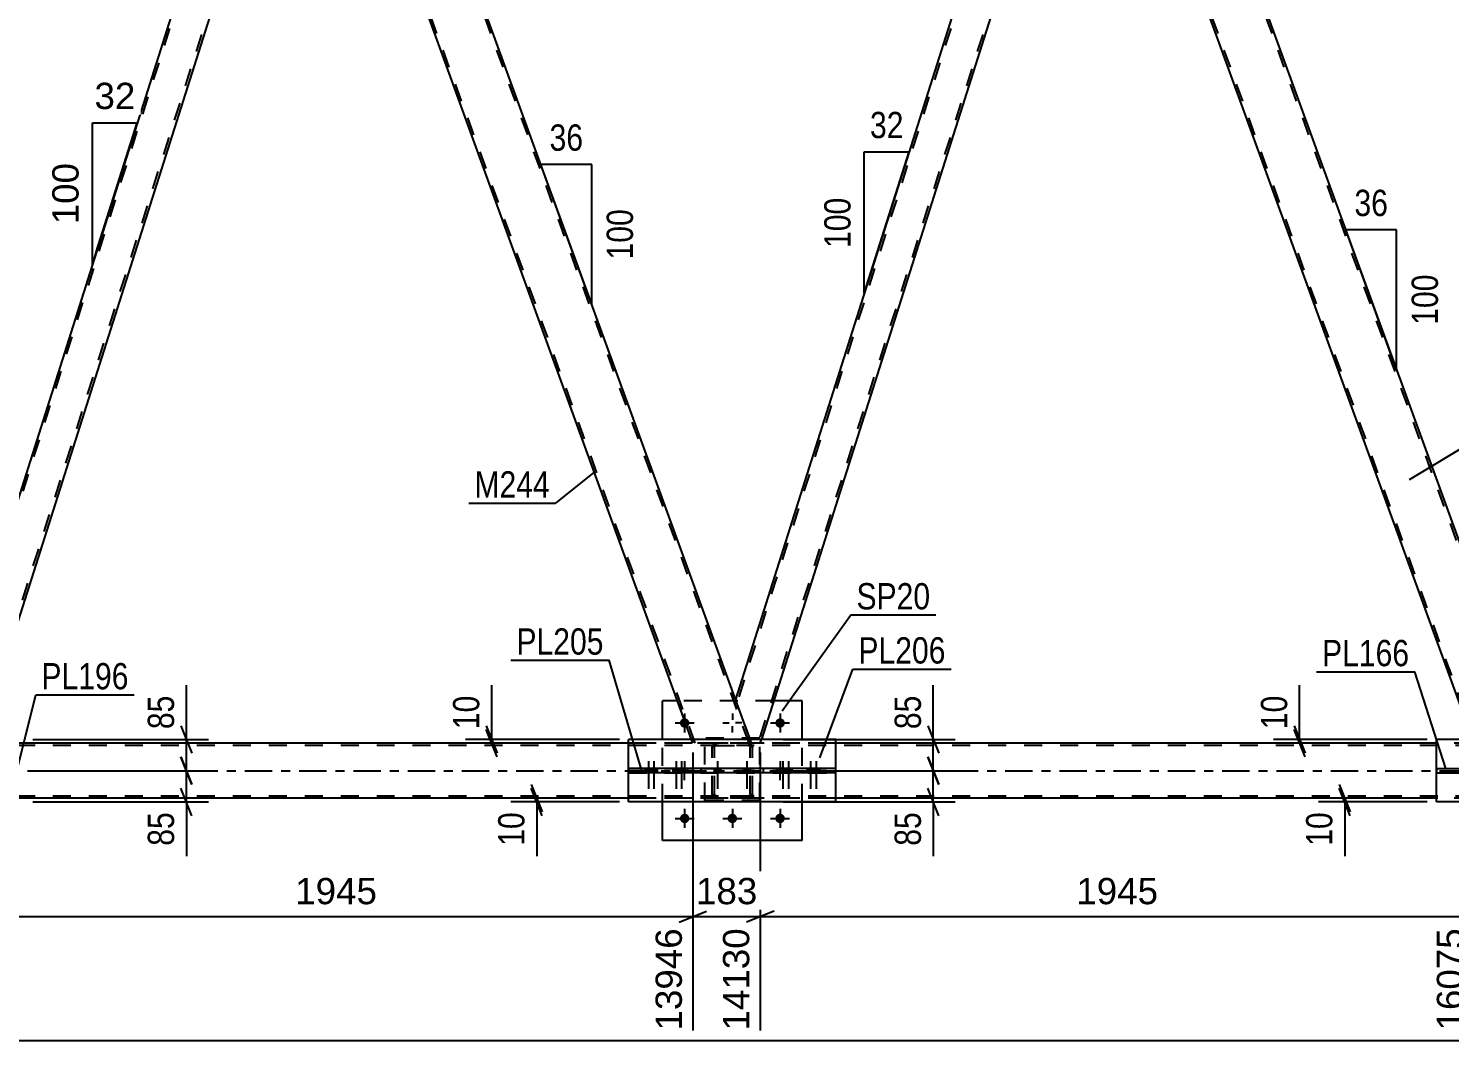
# Model space of a CAD drawing. Header units: millimetres. Extents: x -73 to 768, y -405 to 189.
# Drawn here: x 515.2 to 670.1, y -154.4 to -44.1 of the extents above; entities that cross this region are included whole.
import ezdxf

# ---------------------------------------------------------------- set-up
doc = ezdxf.new("R2010")
doc.units = ezdxf.units.MM
doc.linetypes.add('DXK_LINE_DOT2', pattern=[3.9198, 1.9599, -1.9599])
doc.linetypes.add('DXK_LINE_DOT3', pattern=[5.9187, 2.979, -0.9799, 0.9799, -0.9799])
doc.styles.add('Arial', font='ARIAL.TTF', dxfattribs={"height": 0.2})
doc.styles.add('Arial Narrow', font='ARIALN.TTF', dxfattribs={"height": 0.2})

# ---------------------------------------------------------------- blocks, each defined once
blk = doc.blocks.new('Bolt-122572935-3944 - 3735')
at = {"linetype": 'Continuous'}
for points in [[(590.66, -124.76), (589.94, -124.76), (589.94, -125.24), (590.66, -125.24)], [(590.66, -124.76), (589.94, -124.76), (589.94, -125.24), (590.66, -125.24)], [(593.86, -124.76), (593.14, -124.76), (593.14, -125.24), (593.86, -125.24)], [(593.86, -124.76), (593.14, -124.76), (593.14, -125.24), (593.86, -125.24)]]:
    blk.add_hatch(color=1, dxfattribs=at).paths.add_polyline_path(points)
at = {"color": 1, "linetype": 'Continuous'}
for p, q in [((589.94, -124.76), (589.94, -125.24)), ((589.94, -124.76), (589.94, -125.24)), ((590.3, -123.96), (590.3, -126.96)), ((590.3, -123.96), (590.3, -126.96)), ((590.66, -124.76), (590.66, -125.24)), ((590.66, -124.76), (590.66, -125.24)), ((593.14, -124.76), (593.14, -125.24)), ((593.14, -124.76), (593.14, -125.24)), ((593.5, -123.96), (593.5, -126.96)), ((593.5, -123.96), (593.5, -126.96)), ((593.86, -124.76), (593.86, -125.24)), ((593.86, -124.76), (593.86, -125.24))]:
    blk.add_line(p, q, dxfattribs=at)
blk = doc.blocks.new('Part-122572935-3799 - 3735')
at = {"color": 7, "linetype": 'DXK_LINE_DOT2'}
for p, q in [((594.91, -121.46), (588.91, -121.46)), ((588.91, -128.26), (588.91, -121.46)), ((594.91, -128.26), (594.91, -121.46)), ((594.91, -128.26), (588.91, -128.26))]:
    blk.add_line(p, q, dxfattribs=at)
blk = doc.blocks.new('Part-122572935-3800 - 3735')
at = {"color": 7, "linetype": 'DXK_LINE_DOT2'}
for p, q in [((589.71, -122.48), (589.75, -122.3)), ((589.75, -122.3), (589.71, -122.48)), ((589.97, -122.39), (590.02, -122.31)), ((590.01, -122.04), (590.19, -122)), ((590.19, -122), (590.01, -122.04)), ((590.02, -122.31), (590.1, -122.26)), ((590.1, -122.26), (590.19, -122.24)), ((593.63, -122), (590.19, -122)), ((590.19, -122.24), (593.63, -122.24)), ((593.63, -122), (593.82, -122.04)), ((593.82, -122.04), (593.63, -122)), ((593.63, -122.24), (593.72, -122.26)), ((593.72, -122.26), (593.8, -122.31)), ((593.8, -122.31), (593.85, -122.39)), ((594.07, -122.3), (594.11, -122.48)), ((594.11, -122.48), (594.07, -122.3)), ((589.71, -127.52), (589.71, -122.48)), ((589.95, -122.48), (589.97, -122.39)), ((589.95, -127.52), (589.95, -122.48)), ((593.85, -122.39), (593.87, -122.48)), ((593.87, -127.52), (593.87, -122.48)), ((594.11, -127.52), (594.11, -122.48)), ((589.75, -127.7), (589.71, -127.52)), ((589.71, -127.52), (589.75, -127.7)), ((589.97, -127.61), (589.95, -127.52)), ((590.02, -127.69), (589.97, -127.61)), ((590.19, -128), (590.01, -127.96)), ((590.01, -127.96), (590.19, -128)), ((590.1, -127.74), (590.02, -127.69)), ((590.19, -127.76), (590.1, -127.74)), ((593.63, -127.76), (590.19, -127.76)), ((593.63, -128), (590.19, -128)), ((593.72, -127.74), (593.63, -127.76)), ((593.82, -127.96), (593.63, -128)), ((593.63, -128), (593.82, -127.96)), ((593.8, -127.69), (593.72, -127.74)), ((593.85, -127.61), (593.8, -127.69)), ((593.87, -127.52), (593.85, -127.61)), ((594.11, -127.52), (594.07, -127.7)), ((594.07, -127.7), (594.11, -127.52))]:
    blk.add_line(p, q, dxfattribs=at)
at = {"color": 7, "linetype": 'DXK_LINE_DOT3'}
blk.add_line((591.91, -125), (591.91, -125), dxfattribs=at)
at = {"color": 7, "linetype": 'DXK_LINE_DOT2'}
for centre, start, end in [((590.19, -122.48), 112.5, 157.5), ((590.19, -122.48), 112.5, 157.5), ((593.63, -122.48), 22.5, 67.5), ((593.63, -122.48), 22.5, 67.5), ((590.19, -127.52), 202.5, 247.5), ((590.19, -127.52), 202.5, 247.5), ((593.63, -127.52), 292.5, 337.5), ((593.63, -127.52), 292.5, 337.5)]:
    blk.add_arc(centre, 0.48, start, end, dxfattribs=at)
blk = doc.blocks.new('Bolt-122572935-3903 - 3735')
at = {"linetype": 'Continuous'}
for points in [[(583.12, -124.76), (582.4, -124.76), (582.4, -125.24), (583.12, -125.24)], [(583.72, -124.76), (583, -124.76), (583, -125.24), (583.72, -125.24)], [(586.14, -124.76), (585.42, -124.76), (585.42, -125.24), (586.14, -125.24)], [(586.74, -124.76), (586.02, -124.76), (586.02, -125.24), (586.74, -125.24)]]:
    blk.add_hatch(color=1, dxfattribs=at).paths.add_polyline_path(points)
at = {"color": 1, "linetype": 'Continuous'}
for p, q in [((582.4, -124.76), (582.4, -125.24)), ((582.76, -123.96), (582.76, -126.96)), ((583, -124.76), (583, -125.24)), ((583.12, -124.76), (583.12, -125.24)), ((583.36, -123.96), (583.36, -126.96)), ((583.72, -124.76), (583.72, -125.24)), ((585.42, -124.76), (585.42, -125.24)), ((585.78, -123.96), (585.78, -126.96)), ((586.02, -124.76), (586.02, -125.24)), ((586.14, -124.76), (586.14, -125.24)), ((586.38, -123.96), (586.38, -126.96)), ((586.74, -124.76), (586.74, -125.24))]:
    blk.add_line(p, q, dxfattribs=at)
blk = doc.blocks.new('Part-122572935-3925 - 3735')
at = {"color": 2, "linetype": 'Continuous'}
for p, q in [((668.65, -124.76), (684.3, -124.76)), ((668.65, -124.76), (668.65, -125.24)), ((668.65, -125.24), (684.3, -125.24)), ((675.36, -125.24), (675.36, -124.76)), ((677.73, -124.76), (677.73, -125.24)), ((684.3, -124.76), (684.3, -125.24))]:
    blk.add_line(p, q, dxfattribs=at)
blk = doc.blocks.new('Bolt-122572935-3943 - 3735')
at = {"linetype": 'Continuous'}
for points in [[(597.78, -124.76), (597.06, -124.76), (597.06, -125.24), (597.78, -125.24)], [(598.38, -124.76), (597.66, -124.76), (597.66, -125.24), (598.38, -125.24)], [(600.8, -124.76), (600.08, -124.76), (600.08, -125.24), (600.8, -125.24)], [(601.4, -124.76), (600.68, -124.76), (600.68, -125.24), (601.4, -125.24)]]:
    blk.add_hatch(color=1, dxfattribs=at).paths.add_polyline_path(points)
at = {"color": 1, "linetype": 'Continuous'}
for p, q in [((597.06, -124.76), (597.06, -125.24)), ((597.42, -123.96), (597.42, -126.96)), ((597.66, -124.76), (597.66, -125.24)), ((597.78, -124.76), (597.78, -125.24)), ((598.02, -123.96), (598.02, -126.96)), ((598.38, -124.76), (598.38, -125.24)), ((600.08, -124.76), (600.08, -125.24)), ((600.44, -123.96), (600.44, -126.96)), ((600.68, -124.76), (600.68, -125.24)), ((600.8, -124.76), (600.8, -125.24)), ((601.04, -123.96), (601.04, -126.96)), ((601.4, -124.76), (601.4, -125.24))]:
    blk.add_line(p, q, dxfattribs=at)
blk = doc.blocks.new('Part-122572935-4382 - 3735')
at = {"color": 7, "linetype": 'DXK_LINE_DOT2'}
for p, q in [((550.69, -3), (544.3, -3)), ((544.45, -3.4), (544.3, -3)), ((587.87, -122), (544.56, -3)), ((593.74, -122), (550.43, -3)), ((550.83, -3.4), (550.69, -3)), ((587.61, -122), (587.47, -121.6)), ((594, -122), (587.61, -122)), ((594, -122), (593.85, -121.6))]:
    blk.add_line(p, q, dxfattribs=at)
at = {"color": 2, "linetype": 'Continuous'}
for p, q in [((587.47, -121.6), (544.45, -3.4)), ((593.85, -121.6), (550.83, -3.4))]:
    blk.add_line(p, q, dxfattribs=at)
blk = doc.blocks.new('Bolt-122572935-4391 - 3735')
at = {"linetype": 'Continuous'}
for points in [[(587.23, -119.8, -1), (586.19, -119.8, -1)], [(597.63, -119.8, -1), (596.59, -119.8, -1)], [(587.23, -130.2, -1), (586.19, -130.2, -1)], [(592.43, -130.2, -1), (591.39, -130.2, -1)], [(597.63, -130.2, -1), (596.59, -130.2, -1)]]:
    blk.add_hatch(color=1, dxfattribs=at).paths.add_polyline_path(points)
at = {"color": 1, "linetype": 'Continuous'}
for p, q in [((586.71, -118.76), (586.71, -120.84)), ((591.91, -118.76), (591.91, -119.45)), ((597.11, -118.76), (597.11, -120.84)), ((585.67, -119.8), (587.75, -119.8)), ((590.87, -119.8), (591.56, -119.8)), ((591.91, -120.84), (591.91, -120.15)), ((592.95, -119.8), (592.26, -119.8)), ((596.07, -119.8), (598.15, -119.8)), ((585.67, -125), (586.36, -125)), ((586.71, -123.96), (586.71, -124.65)), ((586.71, -126.04), (586.71, -125.35)), ((587.75, -125), (587.06, -125)), ((596.07, -125), (596.76, -125)), ((597.11, -123.96), (597.11, -124.65)), ((597.11, -126.04), (597.11, -125.35)), ((598.15, -125), (597.46, -125)), ((586.71, -129.16), (586.71, -131.24)), ((591.91, -129.16), (591.91, -131.24)), ((597.11, -129.16), (597.11, -131.24)), ((585.67, -130.2), (587.75, -130.2)), ((590.87, -130.2), (592.95, -130.2)), ((596.07, -130.2), (598.15, -130.2))]:
    blk.add_line(p, q, dxfattribs=at)
blk = doc.blocks.new('Part-122572935-4357 - 3735')
at = {"color": 7, "linetype": 'DXK_LINE_DOT2'}
for p, q in [((635.82, -3), (629.44, -3)), ((629.58, -3.4), (629.44, -3)), ((673, -122), (629.69, -3)), ((678.88, -122), (635.57, -3)), ((635.97, -3.4), (635.82, -3)), ((672.75, -122), (672.6, -121.6)), ((679.13, -122), (672.75, -122)), ((679.13, -122), (678.99, -121.6))]:
    blk.add_line(p, q, dxfattribs=at)
at = {"color": 2, "linetype": 'Continuous'}
for p, q in [((672.6, -121.6), (629.58, -3.4)), ((678.99, -121.6), (635.97, -3.4))]:
    blk.add_line(p, q, dxfattribs=at)
blk = doc.blocks.new('Part-122572935-4026 - 3735')
at = {"color": 2, "linetype": 'Continuous'}
for p, q in [((603.2, -121.6), (580.6, -121.6)), ((580.6, -124.76), (580.6, -121.6)), ((603.2, -124.76), (603.2, -121.6)), ((580.6, -128.4), (580.6, -125.24)), ((603.2, -128.4), (603.2, -125.24)), ((603.2, -128.4), (580.6, -128.4))]:
    blk.add_line(p, q, dxfattribs=at)
at = {"color": 7, "linetype": 'DXK_LINE_DOT2'}
for p, q in [((580.6, -125.24), (580.6, -124.76)), ((603.2, -125.24), (603.2, -124.76))]:
    blk.add_line(p, q, dxfattribs=at)
blk = doc.blocks.new('Part-122572935-4031 - 3735')
at = {"color": 2, "linetype": 'Continuous'}
for p, q in [((603.2, -124.76), (580.6, -124.76)), ((580.6, -124.76), (580.6, -125.24)), ((603.2, -125.24), (580.6, -125.24)), ((587.01, -125.24), (587.01, -124.76)), ((588.5, -125.24), (588.5, -124.76)), ((595.3, -125.24), (595.3, -124.76)), ((596.79, -124.76), (596.79, -125.24)), ((603.2, -125.24), (603.2, -124.76))]:
    blk.add_line(p, q, dxfattribs=at)
at = {"color": 7, "linetype": 'DXK_LINE_DOT2'}
for p, q in [((580.6, -124.76), (603.2, -124.76)), ((580.6, -125.24), (603.2, -125.24))]:
    blk.add_line(p, q, dxfattribs=at)
blk = doc.blocks.new('Part-122572935-4253 - 3735')
at = {"color": 7, "linetype": 'DXK_LINE_DOT2'}
for p, q in [((543.61, -3), (507.26, -117.6)), ((543.35, -3), (543.23, -3.4)), ((544.3, -3), (543.35, -3)), ((544.3, -3), (546.04, -7.77)), ((545.9, -7.4), (509.56, -122)), ((508.87, -122), (507.13, -117.23)), ((509.81, -122), (508.87, -122)), ((509.81, -122), (509.94, -121.6))]:
    blk.add_line(p, q, dxfattribs=at)
at = {"color": 2, "linetype": 'Continuous'}
for p, q in [((543.23, -3.4), (507.13, -117.23)), ((546.04, -7.77), (509.94, -121.6))]:
    blk.add_line(p, q, dxfattribs=at)
blk = doc.blocks.new('Part-122572935-4140 - 3735')
at = {"color": 2, "linetype": 'Continuous'}
for p, q in [((684.3, -121.6), (668.65, -121.6)), ((668.65, -124.76), (668.65, -121.6)), ((684.3, -124.76), (684.3, -121.6)), ((668.65, -128.4), (668.65, -125.24)), ((684.3, -128.4), (684.3, -125.24)), ((684.3, -128.4), (668.65, -128.4))]:
    blk.add_line(p, q, dxfattribs=at)
at = {"color": 7, "linetype": 'DXK_LINE_DOT2'}
for p, q in [((668.65, -125.24), (668.65, -124.76)), ((684.3, -125.24), (684.3, -124.76))]:
    blk.add_line(p, q, dxfattribs=at)
blk = doc.blocks.new('Part-122572935-4212 - 3735')
at = {"color": 7, "linetype": 'DXK_LINE_DOT2'}
for p, q in [((692.3, -122.24), (29.76, -122.24)), ((692.3, -122), (73.17, -122)), ((603.2, -122), (580.6, -122)), ((684.3, -122), (668.65, -122)), ((692.3, -127.76), (29.76, -127.76)), ((692.3, -128), (73.17, -128)), ((603.2, -128), (580.6, -128)), ((684.3, -128), (668.65, -128))]:
    blk.add_line(p, q, dxfattribs=at)
at = {"color": 2, "linetype": 'Continuous'}
for p, q in [((580.6, -122), (514.69, -122)), ((668.65, -122), (603.2, -122)), ((580.6, -128), (514.69, -128)), ((668.65, -128), (603.2, -128))]:
    blk.add_line(p, q, dxfattribs=at)
at = {"color": 7, "linetype": 'DXK_LINE_DOT3'}
blk.add_line((29.76, -125), (692.3, -125), dxfattribs=at)
blk = doc.blocks.new('Part-122572935-4248 - 3735')
at = {"color": 7, "linetype": 'DXK_LINE_DOT2'}
for p, q in [((628.74, -3), (592.4, -117.6)), ((628.49, -3), (628.36, -3.4)), ((629.44, -3), (628.49, -3)), ((629.44, -3), (631.17, -7.77)), ((631.04, -7.4), (594.7, -122)), ((594, -122), (592.26, -117.23)), ((594.95, -122), (594, -122)), ((594.95, -122), (595.08, -121.6))]:
    blk.add_line(p, q, dxfattribs=at)
at = {"color": 2, "linetype": 'Continuous'}
for p, q in [((628.36, -3.4), (592.26, -117.23)), ((631.17, -7.77), (595.08, -121.6))]:
    blk.add_line(p, q, dxfattribs=at)
blk = doc.blocks.new('Part-122572935-4349 - 3735')
at = {"color": 2, "linetype": 'Continuous'}
for p, q in [((584.31, -121.6), (584.31, -117.4)), ((585.94, -117.4), (584.31, -117.4)), ((599.51, -117.4), (596.41, -117.4)), ((599.51, -121.6), (599.51, -117.4)), ((584.31, -132.6), (584.31, -128.4)), ((599.51, -132.6), (599.51, -128.4)), ((599.51, -132.6), (584.31, -132.6))]:
    blk.add_line(p, q, dxfattribs=at)
at = {"color": 7, "linetype": 'DXK_LINE_DOT2'}
for p, q in [((596.41, -117.4), (585.94, -117.4)), ((584.31, -128.4), (584.31, -121.6)), ((599.51, -128.4), (599.51, -121.6))]:
    blk.add_line(p, q, dxfattribs=at)
blk = doc.blocks.new('StraightDimension-122572935-5083 - 3735')
at = {"color": 7, "linetype": 'Continuous'}
blk.add_line((-0.64, -154.41), (705.2, -154.41), dxfattribs=at)
blk = doc.blocks.new('StraightDimension-122572935-4636 - 3735')
at = {"color": 7, "linetype": 'Continuous'}
for p, q in [((594.95, -123), (594.95, -153.31)), ((672.75, -123), (672.75, -153.31)), ((596.45, -140.3), (593.45, -141.5)), ((594.95, -140.9), (672.75, -140.9)), ((671.25, -141.5), (674.25, -140.3))]:
    blk.add_line(p, q, dxfattribs=at)
at = {"color": 0}
blk.add_wipeout([(638.9, -140.15), (638.9, -135.95), (628.8, -135.95), (628.8, -140.15)], dxfattribs=at)
at = {"color": 0, "linetype": 'Continuous'}
blk.add_wipeout([(672.15, -141.6), (667.95, -141.6), (667.95, -153.91), (672.15, -153.91)], dxfattribs=at)
at = {"color": 3, "style": 'Arial'}
blk.add_text('1945', height=2.865, dxfattribs=at).set_placement((629.4, -139.55))
at = {"color": 3, "linetype": 'Continuous', "style": 'Arial'}
blk.add_text('16075', height=2.865, rotation=90.0002, dxfattribs=at).set_placement((671.55, -153.31))
blk = doc.blocks.new('StraightDimension-122572935-21212 - 3735')
at = {"color": 7, "linetype": 'Continuous'}
for p, q in [((658.05, -126.5), (659.25, -129.5)), ((659.25, -129.9), (658.05, -126.9)), ((667.65, -128), (655.8, -128)), ((667.65, -128.4), (655.8, -128.4)), ((658.65, -128.4), (658.65, -128))]:
    blk.add_line(p, q, dxfattribs=at)
at = {"color": 0}
blk.add_wipeout([(657.9, -128.92), (653.7, -128.92), (653.7, -133.78), (657.9, -133.78)], dxfattribs=at)
at = {"color": 7, "linetype": 'Continuous'}
blk.add_line((658.65, -128.4), (658.65, -134.3), dxfattribs=at)
blk.add_line((658.65, -128.4), (658.65, -134.3), dxfattribs=at)
at = {"color": 3, "style": 'Arial Narrow'}
blk.add_text('10', height=2.863, rotation=90.0002, dxfattribs=at).set_placement((657.3, -133.18))
blk = doc.blocks.new('StraightDimension-122572935-4988 - 3735')
at = {"color": 7, "linetype": 'Continuous'}
for p, q in [((652.35, 0), (722.51, 0)), ((720.71, -1.5), (719.51, 1.5)), ((720.11, -125), (720.11, 0)), ((719.51, -123.5), (720.71, -126.5)), ((706.2, -125), (722.51, -125))]:
    blk.add_line(p, q, dxfattribs=at)
at = {"color": 0}
blk.add_wipeout([(719.36, -57.45), (715.16, -57.45), (715.16, -67.55), (719.36, -67.55)], dxfattribs=at)
at = {"color": 3, "style": 'Arial'}
blk.add_text('3125', height=2.865, rotation=90.0002, dxfattribs=at).set_placement((718.76, -66.95))
blk = doc.blocks.new('StraightDimension-122572935-4656 - 3735')
at = {"color": 7, "linetype": 'Continuous'}
for p, q in [((587.61, -123), (587.61, -153.31)), ((594.95, -123), (594.95, -153.31)), ((586.11, -141.5), (589.11, -140.3)), ((587.61, -140.9), (594.95, -140.9)), ((596.45, -140.3), (593.45, -141.5))]:
    blk.add_line(p, q, dxfattribs=at)
at = {"color": 0}
blk.add_wipeout([(595.22, -140.15), (595.22, -135.95), (587.35, -135.95), (587.35, -140.15)], dxfattribs=at)
at = {"color": 0, "linetype": 'Continuous'}
blk.add_wipeout([(594.35, -141.6), (590.15, -141.6), (590.15, -153.91), (594.35, -153.91)], dxfattribs=at)
at = {"color": 3, "style": 'Arial'}
blk.add_text('183', height=2.865, dxfattribs=at).set_placement((587.95, -139.55))
at = {"color": 3, "linetype": 'Continuous', "style": 'Arial'}
blk.add_text('14130', height=2.865, rotation=90.0002, dxfattribs=at).set_placement((593.75, -153.31))
blk = doc.blocks.new('StraightDimension-122572935-5732 - 3735')
at = {"color": 7, "linetype": 'Continuous'}
for p, q in [((650.55, -4), (650.55, -36.81)), ((704.4, -121), (704.4, -31.56)), ((652.05, -33.81), (649.05, -35.01)), ((702.9, -35.01), (705.9, -33.81)), ((650.55, -34.41), (704.4, -34.41))]:
    blk.add_line(p, q, dxfattribs=at)
at = {"color": 0}
blk.add_wipeout([(682.52, -33.66), (682.52, -29.46), (672.43, -29.46), (672.43, -33.66)], dxfattribs=at)
at = {"color": 3, "style": 'Arial'}
blk.add_text('1414', height=2.865, dxfattribs=at).set_placement((673.03, -33.06))
blk = doc.blocks.new('StraightDimension-122572935-21069 - 3735')
at = {"color": 7, "linetype": 'Continuous'}
for p, q in [((531.81, -123.5), (533.01, -126.5)), ((515.69, -125), (534.81, -125)), ((532.41, -128.4), (532.41, -125)), ((533.01, -129.9), (531.81, -126.9)), ((515.69, -128.4), (534.81, -128.4))]:
    blk.add_line(p, q, dxfattribs=at)
at = {"color": 0}
blk.add_wipeout([(531.66, -128.92), (527.46, -128.92), (527.46, -133.78), (531.66, -133.78)], dxfattribs=at)
at = {"color": 7, "linetype": 'Continuous'}
blk.add_line((532.41, -128.4), (532.41, -134.3), dxfattribs=at)
blk.add_line((532.41, -128.4), (532.41, -134.3), dxfattribs=at)
at = {"color": 3, "style": 'Arial Narrow'}
blk.add_text('85', height=2.863, rotation=90.0002, dxfattribs=at).set_placement((531.06, -133.18))
blk = doc.blocks.new('AngleDimension-122572935-21391 - 3735')
at = {"color": 7, "linetype": 'Continuous'}
for p, q in [((659.71, -68.63), (658.77, -66.05)), ((664.31, -66.05), (658.77, -66.05)), ((664.31, -81.27), (658.77, -66.05)), ((664.31, -81.27), (664.31, -66.05))]:
    blk.add_line(p, q, dxfattribs=at)
at = {"color": 0}
for points in [[(663.97, -65.15), (663.97, -60.95), (659.11, -60.95), (659.11, -65.15)], [(669.41, -70.31), (665.21, -70.31), (665.21, -77), (669.41, -77)]]:
    blk.add_wipeout(points, dxfattribs=at)
at = {"color": 3, "style": 'Arial Narrow'}
blk.add_text('36', height=2.863, dxfattribs=at).set_placement((659.71, -64.55))
blk.add_text('100', height=2.863, rotation=90.0002, dxfattribs=at).set_placement((668.81, -76.4))
blk = doc.blocks.new('AngleDimension-122572935-5283 - 3735')
at = {"color": 7, "linetype": 'Continuous'}
for p, q in [((522.16, -54.39), (527.06, -54.39)), ((522.16, -69.83), (527.06, -54.39)), ((522.16, -69.83), (522.16, -54.39)), ((522.59, -68.47), (527.06, -54.39))]:
    blk.add_line(p, q, dxfattribs=at)
at = {"color": 0}
for points in [[(527.43, -53.49), (527.43, -49.29), (521.79, -49.29), (521.79, -53.49)], [(521.26, -58.17), (517.06, -58.17), (517.06, -66.05), (521.26, -66.05)]]:
    blk.add_wipeout(points, dxfattribs=at)
at = {"color": 3, "style": 'Arial'}
blk.add_text('32', height=2.865, dxfattribs=at).set_placement((522.39, -52.89))
blk.add_text('100', height=2.865, rotation=90.0002, dxfattribs=at).set_placement((520.66, -65.45))
blk = doc.blocks.new('StraightDimension-122572935-21214 - 3735')
at = {"color": 7, "linetype": 'Continuous'}
for p, q in [((653.13, -120.1), (654.33, -123.1)), ((654.33, -123.5), (653.13, -120.5)), ((667.65, -121.6), (650.88, -121.6)), ((667.65, -122), (650.88, -122)), ((653.73, -122), (653.73, -121.6))]:
    blk.add_line(p, q, dxfattribs=at)
at = {"color": 0}
blk.add_wipeout([(652.98, -116.21), (648.78, -116.21), (648.78, -121.07), (652.98, -121.07)], dxfattribs=at)
at = {"color": 7, "linetype": 'Continuous'}
blk.add_line((653.73, -121.6), (653.73, -115.69), dxfattribs=at)
blk.add_line((653.73, -121.6), (653.73, -115.69), dxfattribs=at)
at = {"color": 3, "style": 'Arial Narrow'}
blk.add_text('10', height=2.863, rotation=90.0002, dxfattribs=at).set_placement((652.38, -120.47))
blk = doc.blocks.new('StraightDimension-122572935-21144 - 3735')
at = {"color": 7, "linetype": 'Continuous'}
for p, q in [((613.21, -120.1), (614.41, -123.1)), ((597.45, -121.6), (616.21, -121.6)), ((613.81, -125), (613.81, -121.6)), ((614.41, -126.5), (613.21, -123.5)), ((597.45, -125), (616.21, -125))]:
    blk.add_line(p, q, dxfattribs=at)
at = {"color": 0}
blk.add_wipeout([(613.06, -116.21), (608.86, -116.21), (608.86, -121.07), (613.06, -121.07)], dxfattribs=at)
at = {"color": 7, "linetype": 'Continuous'}
blk.add_line((613.81, -121.6), (613.81, -115.69), dxfattribs=at)
blk.add_line((613.81, -121.6), (613.81, -115.69), dxfattribs=at)
at = {"color": 3, "style": 'Arial Narrow'}
blk.add_text('85', height=2.863, rotation=90.0002, dxfattribs=at).set_placement((612.46, -120.47))
blk = doc.blocks.new('StraightDimension-122572935-4675 - 3735')
at = {"color": 7, "linetype": 'Continuous'}
for p, q in [((509.81, -123), (509.81, -153.31)), ((587.61, -123), (587.61, -153.31)), ((511.31, -140.3), (508.31, -141.5)), ((509.81, -140.9), (587.61, -140.9)), ((586.11, -141.5), (589.11, -140.3))]:
    blk.add_line(p, q, dxfattribs=at)
at = {"color": 0}
blk.add_wipeout([(553.76, -140.15), (553.76, -135.95), (543.67, -135.95), (543.67, -140.15)], dxfattribs=at)
at = {"color": 0, "linetype": 'Continuous'}
blk.add_wipeout([(587.01, -141.6), (582.81, -141.6), (582.81, -153.91), (587.01, -153.91)], dxfattribs=at)
at = {"color": 3, "style": 'Arial'}
blk.add_text('1945', height=2.865, dxfattribs=at).set_placement((544.27, -139.55))
at = {"color": 3, "linetype": 'Continuous', "style": 'Arial'}
blk.add_text('13946', height=2.865, rotation=90.0002, dxfattribs=at).set_placement((586.41, -153.31))
blk = doc.blocks.new('AngleDimension-122572935-5721 - 3735')
at = {"color": 7, "linetype": 'Continuous'}
for p, q in [((606.29, -57.56), (611.19, -57.56)), ((606.29, -73), (611.19, -57.56)), ((606.29, -73), (606.29, -57.56)), ((608.28, -66.73), (611.19, -57.56))]:
    blk.add_line(p, q, dxfattribs=at)
at = {"color": 0}
for points in [[(611.16, -56.66), (611.16, -52.46), (606.31, -52.46), (606.31, -56.66)], [(605.39, -61.94), (601.19, -61.94), (601.19, -68.63), (605.39, -68.63)]]:
    blk.add_wipeout(points, dxfattribs=at)
at = {"color": 3, "style": 'Arial Narrow'}
blk.add_text('32', height=2.863, dxfattribs=at).set_placement((606.91, -56.06))
blk.add_text('100', height=2.863, rotation=90.0002, dxfattribs=at).set_placement((604.79, -68.03))
blk = doc.blocks.new('StraightDimension-122572935-21145 - 3735')
at = {"color": 7, "linetype": 'Continuous'}
for p, q in [((570, -126.5), (571.2, -129.5)), ((571.2, -129.9), (570, -126.9)), ((579.6, -128), (567.75, -128)), ((579.6, -128.4), (567.75, -128.4)), ((570.6, -128.4), (570.6, -128))]:
    blk.add_line(p, q, dxfattribs=at)
at = {"color": 0}
blk.add_wipeout([(569.85, -128.92), (565.65, -128.92), (565.65, -133.78), (569.85, -133.78)], dxfattribs=at)
at = {"color": 7, "linetype": 'Continuous'}
blk.add_line((570.6, -128.4), (570.6, -134.3), dxfattribs=at)
blk.add_line((570.6, -128.4), (570.6, -134.3), dxfattribs=at)
at = {"color": 3, "style": 'Arial Narrow'}
blk.add_text('10', height=2.863, rotation=90.0002, dxfattribs=at).set_placement((569.25, -133.18))
blk = doc.blocks.new('StraightDimension-122572935-21071 - 3735')
at = {"color": 7, "linetype": 'Continuous'}
for p, q in [((531.81, -120.1), (533.01, -123.1)), ((515.69, -121.6), (534.81, -121.6)), ((532.41, -125), (532.41, -121.6)), ((533.01, -126.5), (531.81, -123.5)), ((515.69, -125), (534.81, -125))]:
    blk.add_line(p, q, dxfattribs=at)
at = {"color": 0}
blk.add_wipeout([(531.66, -116.21), (527.46, -116.21), (527.46, -121.07), (531.66, -121.07)], dxfattribs=at)
at = {"color": 7, "linetype": 'Continuous'}
blk.add_line((532.41, -121.6), (532.41, -115.69), dxfattribs=at)
blk.add_line((532.41, -121.6), (532.41, -115.69), dxfattribs=at)
at = {"color": 3, "style": 'Arial Narrow'}
blk.add_text('85', height=2.863, rotation=90.0002, dxfattribs=at).set_placement((531.06, -120.47))
blk = doc.blocks.new('StraightDimension-122572935-21142 - 3735')
at = {"color": 7, "linetype": 'Continuous'}
for p, q in [((613.21, -123.5), (614.41, -126.5)), ((597.45, -125), (616.21, -125)), ((613.81, -128.4), (613.81, -125)), ((614.41, -129.9), (613.21, -126.9)), ((597.45, -128.4), (616.21, -128.4))]:
    blk.add_line(p, q, dxfattribs=at)
at = {"color": 0}
blk.add_wipeout([(613.06, -128.92), (608.86, -128.92), (608.86, -133.78), (613.06, -133.78)], dxfattribs=at)
at = {"color": 7, "linetype": 'Continuous'}
blk.add_line((613.81, -128.4), (613.81, -134.3), dxfattribs=at)
blk.add_line((613.81, -128.4), (613.81, -134.3), dxfattribs=at)
at = {"color": 3, "style": 'Arial Narrow'}
blk.add_text('85', height=2.863, rotation=90.0002, dxfattribs=at).set_placement((612.46, -133.18))
blk = doc.blocks.new('StraightDimension-122572935-21147 - 3735')
at = {"color": 7, "linetype": 'Continuous'}
for p, q in [((565.08, -120.1), (566.28, -123.1)), ((566.28, -123.5), (565.08, -120.5)), ((579.6, -121.6), (562.83, -121.6)), ((579.6, -122), (562.83, -122)), ((565.68, -122), (565.68, -121.6))]:
    blk.add_line(p, q, dxfattribs=at)
at = {"color": 0}
blk.add_wipeout([(564.93, -116.21), (560.73, -116.21), (560.73, -121.07), (564.93, -121.07)], dxfattribs=at)
at = {"color": 7, "linetype": 'Continuous'}
blk.add_line((565.68, -121.6), (565.68, -115.69), dxfattribs=at)
blk.add_line((565.68, -121.6), (565.68, -115.69), dxfattribs=at)
at = {"color": 3, "style": 'Arial Narrow'}
blk.add_text('10', height=2.863, rotation=90.0002, dxfattribs=at).set_placement((564.33, -120.47))
blk = doc.blocks.new('AngleDimension-122572935-21377 - 3735')
at = {"color": 7, "linetype": 'Continuous'}
for p, q in [((574.57, -68.63), (571.04, -58.93)), ((576.58, -58.93), (571.04, -58.93)), ((576.58, -74.15), (571.04, -58.93)), ((576.58, -74.15), (576.58, -58.93))]:
    blk.add_line(p, q, dxfattribs=at)
at = {"color": 0}
for points in [[(576.24, -58.03), (576.24, -53.83), (571.39, -53.83), (571.39, -58.03)], [(581.68, -63.2), (577.48, -63.2), (577.48, -69.88), (581.68, -69.88)]]:
    blk.add_wipeout(points, dxfattribs=at)
at = {"color": 3, "style": 'Arial Narrow'}
blk.add_text('36', height=2.863, dxfattribs=at).set_placement((571.99, -57.43))
blk.add_text('100', height=2.863, rotation=90.0002, dxfattribs=at).set_placement((581.08, -69.28))
blk = doc.blocks.new('Mark-122572935-3921 - 3735')
at = {"color": 0}
blk.add_wipeout([(665.69, -113.61), (665.69, -110.61), (656.18, -110.61), (656.18, -113.61)], dxfattribs=at)
blk.add_wipeout([(665.69, -113.61), (665.69, -110.61), (656.18, -110.61), (656.18, -113.61)], dxfattribs=at)
at = {"color": 30, "linetype": 'Continuous'}
for p in [(655.58, -114.21), (669.67, -124.76)]:
    blk.add_line(p, (666.29, -114.21), dxfattribs=at)
at = {"color": 3, "style": 'Arial Narrow'}
blk.add_text('PL166', height=2.863, dxfattribs=at).set_placement((656.18, -113.61))
blk = doc.blocks.new('Mark-122572935-4015 - 3735')
at = {"color": 0}
blk.add_wipeout([(526.11, -116.13), (526.11, -113.13), (516.61, -113.13), (516.61, -116.13)], dxfattribs=at)
blk.add_wipeout([(526.11, -116.13), (526.11, -113.13), (516.61, -113.13), (516.61, -116.13)], dxfattribs=at)
at = {"color": 30, "linetype": 'Continuous'}
for p, q in [((513.88, -125.18), (516.01, -116.73)), ((516.01, -116.73), (526.71, -116.73))]:
    blk.add_line(p, q, dxfattribs=at)
at = {"color": 3, "style": 'Arial Narrow'}
blk.add_text('PL196', height=2.863, dxfattribs=at).set_placement((516.61, -116.13))
blk = doc.blocks.new('Mark-122572935-4022 - 3735')
at = {"color": 0}
blk.add_wipeout([(615.15, -113.32), (615.15, -110.32), (605.65, -110.32), (605.65, -113.32)], dxfattribs=at)
blk.add_wipeout([(615.15, -113.32), (615.15, -110.32), (605.65, -110.32), (605.65, -113.32)], dxfattribs=at)
at = {"color": 30, "linetype": 'Continuous'}
for p, q in [((601.43, -123.6), (605.05, -113.92)), ((605.05, -113.92), (615.75, -113.92))]:
    blk.add_line(p, q, dxfattribs=at)
at = {"color": 3, "style": 'Arial Narrow'}
blk.add_text('PL206', height=2.863, dxfattribs=at).set_placement((605.65, -113.32))
blk = doc.blocks.new('Mark-122572935-4027 - 3735')
at = {"color": 0}
blk.add_wipeout([(577.88, -112.35), (577.88, -109.35), (568.38, -109.35), (568.38, -112.35)], dxfattribs=at)
blk.add_wipeout([(577.88, -112.35), (577.88, -109.35), (568.38, -109.35), (568.38, -112.35)], dxfattribs=at)
at = {"color": 30, "linetype": 'Continuous'}
for p in [(567.78, -112.95), (582.05, -125.03)]:
    blk.add_line(p, (578.48, -112.95), dxfattribs=at)
at = {"color": 3, "style": 'Arial Narrow'}
blk.add_text('PL205', height=2.863, dxfattribs=at).set_placement((568.38, -112.35))
blk = doc.blocks.new('Mark-122572935-4345 - 3735')
at = {"color": 0}
blk.add_wipeout([(613.48, -107.42), (613.48, -104.42), (605.44, -104.42), (605.44, -107.42)], dxfattribs=at)
blk.add_wipeout([(613.48, -107.42), (613.48, -104.42), (605.44, -104.42), (605.44, -107.42)], dxfattribs=at)
at = {"color": 30, "linetype": 'Continuous'}
for p, q in [((597.33, -118.49), (604.84, -108.02)), ((604.84, -108.02), (614.08, -108.02))]:
    blk.add_line(p, q, dxfattribs=at)
at = {"color": 3, "style": 'Arial Narrow'}
blk.add_text('SP20', height=2.863, dxfattribs=at).set_placement((605.44, -107.42))
blk = doc.blocks.new('Mark-122572935-4353 - 3735')
at = {"color": 0}
blk.add_wipeout([(681.36, -88.57), (681.36, -85.57), (673.14, -85.57), (673.14, -88.57)], dxfattribs=at)
blk.add_wipeout([(681.36, -88.57), (681.36, -85.57), (673.14, -85.57), (673.14, -88.57)], dxfattribs=at)
at = {"color": 30, "linetype": 'Continuous'}
for p, q in [((665.72, -93.28), (672.54, -89.17)), ((672.54, -89.17), (681.96, -89.17))]:
    blk.add_line(p, q, dxfattribs=at)
at = {"color": 3, "style": 'Arial Narrow'}
blk.add_text('M244', height=2.863, dxfattribs=at).set_placement((673.14, -88.57))
blk = doc.blocks.new('Mark-122572935-4378 - 3735')
at = {"color": 0}
blk.add_wipeout([(572.02, -95.23), (572.02, -92.23), (563.8, -92.23), (563.8, -95.23)], dxfattribs=at)
blk.add_wipeout([(572.02, -95.23), (572.02, -92.23), (563.8, -92.23), (563.8, -95.23)], dxfattribs=at)
at = {"color": 30, "linetype": 'Continuous'}
for p in [(576.86, -92.45), (563.2, -95.83)]:
    blk.add_line(p, (572.62, -95.83), dxfattribs=at)
at = {"color": 3, "style": 'Arial Narrow'}
blk.add_text('M244', height=2.863, dxfattribs=at).set_placement((563.8, -95.23))

msp = doc.modelspace()

# ---------------------------------------------------------------- block references
for name in ['Part-122572935-4253 - 3735', 'Part-122572935-4382 - 3735', 'Part-122572935-4248 - 3735', 'Part-122572935-4357 - 3735', 'Part-122572935-4349 - 3735', 'Bolt-122572935-4391 - 3735', 'Part-122572935-4212 - 3735', 'Part-122572935-4026 - 3735', 'Part-122572935-3799 - 3735', 'Part-122572935-3800 - 3735', 'Part-122572935-4140 - 3735', 'Part-122572935-4031 - 3735', 'Bolt-122572935-3903 - 3735', 'Bolt-122572935-3944 - 3735', 'Bolt-122572935-3943 - 3735', 'Part-122572935-3925 - 3735']:
    msp.add_blockref(name, (0, 0))

# ---------------------------------------------------------------- next in the draw order: block references
msp.add_blockref('StraightDimension-122572935-5083 - 3735', (0, 0))

# ---------------------------------------------------------------- next in the draw order: block references
for name in ['AngleDimension-122572935-5283 - 3735', 'AngleDimension-122572935-5721 - 3735', 'AngleDimension-122572935-21377 - 3735', 'Mark-122572935-4378 - 3735', 'StraightDimension-122572935-21069 - 3735', 'StraightDimension-122572935-4636 - 3735']:
    msp.add_blockref(name, (0, 0))

# ---------------------------------------------------------------- next in the draw order: block references
for name in ['StraightDimension-122572935-21144 - 3735', 'StraightDimension-122572935-4656 - 3735', 'StraightDimension-122572935-21212 - 3735']:
    msp.add_blockref(name, (0, 0))

# ---------------------------------------------------------------- next in the draw order: block references
for name in ['StraightDimension-122572935-4988 - 3735', 'StraightDimension-122572935-4675 - 3735', 'StraightDimension-122572935-21142 - 3735']:
    msp.add_blockref(name, (0, 0))

# ---------------------------------------------------------------- next in the draw order: block references
for name in ['StraightDimension-122572935-5732 - 3735', 'Mark-122572935-4022 - 3735', 'StraightDimension-122572935-21071 - 3735', 'StraightDimension-122572935-21147 - 3735', 'StraightDimension-122572935-21145 - 3735']:
    msp.add_blockref(name, (0, 0))

# ---------------------------------------------------------------- next in the draw order: block references
for name in ['AngleDimension-122572935-21391 - 3735', 'Mark-122572935-4353 - 3735', 'Mark-122572935-4345 - 3735', 'Mark-122572935-4027 - 3735', 'Mark-122572935-4015 - 3735', 'StraightDimension-122572935-21214 - 3735']:
    msp.add_blockref(name, (0, 0))

# ---------------------------------------------------------------- next in the draw order: block references
msp.add_blockref('Mark-122572935-3921 - 3735', (0, 0))

doc.saveas('drawing.dxf')
